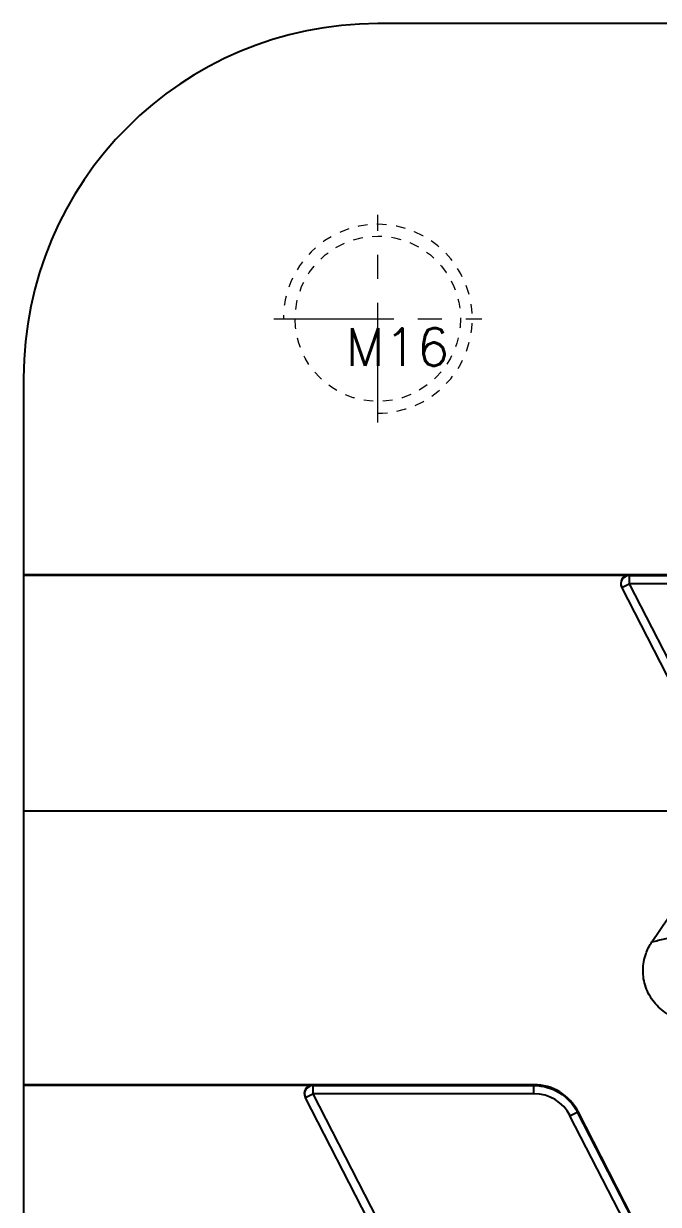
# Model space of a CAD drawing. Header units: millimetres. Extents: x 2595 to 3308, y 1499 to 1823.
# Drawn here: x 2595 to 2648.8, y 1723.2 to 1823.3 of the extents above; entities that cross this region are included whole.
import ezdxf

# ---------------------------------------------------------------- set-up
doc = ezdxf.new("R2010")
doc.units = ezdxf.units.MM
doc.linetypes.add('CENTER', pattern=[2, 1.25, -0.25, 0.25, -0.25])
doc.linetypes.add('HIDDEN', pattern=[0.2, 0.1, -0.1])
doc.layers.add('5', color=7, linetype='Continuous', true_color=0xffffff)
doc.layers.add('screw', color=33, linetype='Continuous', lineweight=13)
doc.styles.add('TXT', font='txt.shx', dxfattribs={"bigfont": 'gbcbig.shx'})

# ---------------------------------------------------------------- blocks, each defined once
blk = doc.blocks.new('screw_m16_g')
at = {"layer": 'screw', "color": 1, "linetype": 'CENTER', "ltscale": 8.128}
for p, q in [((0, -8.8), (0, 8.8)), ((-8.8, 0), (8.8, 0))]:
    blk.add_line(p, q, dxfattribs=at)
at = {"layer": 'screw', "color": 33, "linetype": 'HIDDEN', "ltscale": 8.128}
blk.add_circle((0, 0), 7, dxfattribs=at)
at = {"layer": 'screw', "color": 92, "linetype": 'HIDDEN', "ltscale": 8.128}
blk.add_arc((0, 0), 8, 270, 180, dxfattribs=at)
at = {"layer": 'screw', "color": 6, "style": 'TXT'}
blk.add_text('M16', height=3.2, dxfattribs=at).set_placement((-2.72, -4))

msp = doc.modelspace()

# ---------------------------------------------------------------- linework, layer by layer
at = {"layer": '5', "color": 7, "linetype": 'Continuous'}
for p, q in [((2670.39, 1823.26), (2625, 1823.26)), ((2595, 1793.26), (2595, 1776.57)), ((2665.03, 1776.57), (2595, 1776.57)), ((2595, 1776.57), (2595, 1776.54)), ((2595, 1776.54), (2595, 1756.57)), ((2595, 1776.54), (2646.27, 1776.54)), ((2646.27, 1776.54), (2646.29, 1776.5)), ((2646.29, 1776.5), (2665.03, 1776.5)), ((2646.29, 1776.5), (2646.29, 1775.81)), ((2655.38, 1756.57), (2645.66, 1775.51)), ((2645.67, 1775.49), (2646.29, 1775.81)), ((2646.29, 1775.81), (2656.43, 1756.07)), ((2665.03, 1775.81), (2646.29, 1775.81)), ((2595, 1756.57), (2595, 1733.38)), ((2595, 1756.57), (2655.38, 1756.57)), ((2595, 1733.38), (2595, 1733.35)), ((2638.23, 1733.38), (2595, 1733.38)), ((2595, 1733.35), (2619.47, 1733.35)), ((2595, 1733.35), (2595, 1713.38)), ((2619.47, 1733.35), (2619.49, 1733.3)), ((2619.49, 1733.3), (2638.23, 1733.3)), ((2619.49, 1733.3), (2619.49, 1732.61)), ((2638.23, 1733.3), (2638.23, 1733.38)), ((2638.23, 1732.61), (2638.23, 1733.3)), ((2628.58, 1713.38), (2618.85, 1732.32)), ((2618.87, 1732.29), (2619.49, 1732.61)), ((2619.49, 1732.61), (2631.43, 1709.36)), ((2638.23, 1732.61), (2619.49, 1732.61)), ((2641.28, 1730.75), (2641.9, 1731.06)), ((2647.58, 1718.48), (2641.28, 1730.75)), ((2641.9, 1731.06), (2641.96, 1731.1)), ((2641.9, 1731.06), (2648.5, 1718.2)), ((2648.55, 1718.26), (2641.96, 1731.1))]:
    msp.add_line(p, q, dxfattribs=at)
for centre, radius, start, end in [((2625, 1793.26), 30, 90, 180), ((2638.23, 1729.18), 4.2, 27.1681, 90), ((2638.23, 1729.18), 3.44, 27.1681, 90)]:
    msp.add_arc(centre, radius, start, end, dxfattribs=at)
at = {"layer": '5', "color": 7, "linetype": 'Continuous', "extrusion": (0, 0, -1)}
for centre, radius, start, end in [((-2755.02, 1673.24), 128.94, 34.0787, 39.7271), ((-2638.23, 1729.18), 4.13, 90, 152.8319)]:
    msp.add_arc(centre, radius, start, end, dxfattribs=at)
at = {"layer": '5', "color": 7, "linetype": 'Continuous'}
for centre, major_axis, start_param, end_param in [((2646.28, 1775.83), (0.326, -0.635), 2.675201, 4.712389), ((2646.29, 1775.81), (-0.623, -0.32), 4.245997, 6.283185), ((2619.48, 1732.64), (0.326, -0.635), 2.675201, 4.712389), ((2619.49, 1732.61), (0.623, 0.32), 1.104404, 3.141593)]:
    msp.add_ellipse(centre, major_axis=major_axis, ratio=0.98092, start_param=start_param, end_param=end_param, dxfattribs=at)
for points, knots in [([(2649.51, 1739.39), (2649.09, 1739.65), (2648.72, 1739.99), (2648.1, 1740.75), (2647.86, 1741.19), (2647.54, 1742.11), (2647.46, 1742.6), (2647.47, 1743.56), (2647.56, 1744.04), (2647.72, 1744.49), (2647.84, 1744.84), (2648.01, 1745.18), (2648.22, 1745.49)], [0, 0, 0, 0, 0.21193, 0.21193, 0.424133, 0.424133, 0.632612, 0.632612, 0.839323, 0.839323, 0.839323, 1, 1, 1, 1]), ([(2648.22, 1745.49), (2648.58, 1745.57), (2648.94, 1745.65), (2649.47, 1745.78), (2649.65, 1745.82), (2649.83, 1745.86)], [0, 0, 0, 0, 0.668808, 0.668808, 1, 1, 1, 1])]:
    msp.add_open_spline(points, degree=3, knots=knots, dxfattribs=at)

# ---------------------------------------------------------------- block references
at = {"layer": 'screw'}
msp.add_blockref('screw_m16_g', (2625, 1798.26), dxfattribs=at)

doc.saveas('drawing.dxf')
